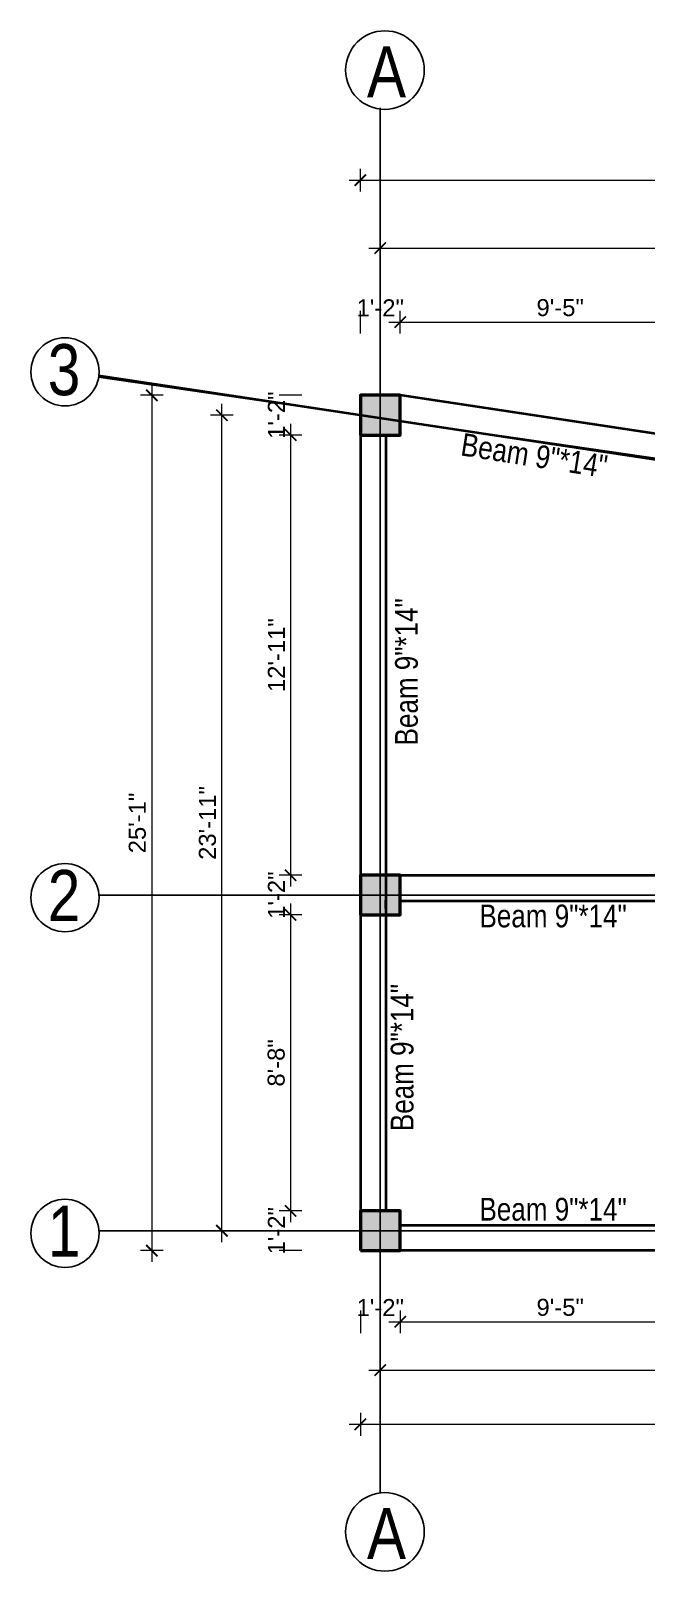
# Model space of a CAD drawing. Header units: inches. Extents: x 149715 to 152893, y -16726 to -14478.
# Drawn here: x 150505 to 150721, y -15777 to -15234 of the extents above; entities that cross this region are included whole.
import ezdxf

# ---------------------------------------------------------------- set-up
doc = ezdxf.new("R2010")
doc.units = ezdxf.units.IN
doc.header["$LTSCALE"] = 0.5
doc.header["$MEASUREMENT"] = 0
doc.header["$PDMODE"] = 66
for name, color, linetype, lineweight in [('C-COLUMN', 1, 'Continuous', 50), ('DIM 1-100', 4, 'Continuous', 13), ('Toilet', 7, 'Continuous', 25), ('wall', 1, 'Continuous', 40)]:
    doc.layers.add(name, color=color, linetype=linetype, lineweight=lineweight)
doc.styles.add('ordinary', font='ARIALN.TTF')
doc.styles.get("Standard").update_dxf_attribs({"font": 'arial.ttf'})
doc.dimstyles.new('1 by 96', dxfattribs={"dimtxt": 6, "dimasz": 4, "dimexe": 4, "dimexo": 4, "dimgap": 2, "dimtad": 1, "dimdec": 0, "dimzin": 0, "dimdsep": 46, "dimlunit": 4, "dimtxsty": 'Standard', "dimblk": 'ARCHTICK', "dimcen": 0, "dimdle": 4, "dimadec": 0, "dimazin": 0, "dimtfac": 1, "dimtdec": 0, "dimtix": 1, "dimtofl": 0, "dimtmove": 1, "dimatfit": 3, "dimldrblk": 'ARCHTICK', "dimfxl": 4, "dimfxlon": 1, "dimtolj": 1, "dimtzin": 0, "dimlwd": -1, "dimlwe": -1, "dimarcsym": 0})

# ---------------------------------------------------------------- blocks, each defined once
blk = doc.blocks.new('*D929')
at = {"layer": 'Defpoints', "color": 0, "transparency": 16777216}
for p in [(150609.54, -15362.8), (150596.36, -15376.8), (150609.54, -15376.8)]:
    blk.add_point(p, dxfattribs=at)
at = {"layer": 'DIM 1-100', "color": 0, "transparency": 16777216}
for p, q in [((150600.36, -15362.8), (150592.36, -15362.8)), ((150600.36, -15376.8), (150592.36, -15376.8))]:
    blk.add_line(p, q, dxfattribs=at)
at = {"layer": 'DIM 1-100', "color": 0, "transparency": 16777216, "insert": (150591.35, -15369.8), "char_height": 6, "attachment_point": 5, "rotation": 90}
blk.add_mtext('\\A1;1\'-2"', dxfattribs=at)
blk = doc.blocks.new('_ArchTick')
at = {"color": 0, "linetype": 'ByBlock', "const_width": 0.15}
blk.add_lwpolyline([(-0.5, -0.5), (0.5, 0.5)], dxfattribs=at)
blk = doc.blocks.new('*D930')
at = {"layer": 'Defpoints', "color": 0, "transparency": 16777216}
for p in [(150609.54, -15376.8), (150596.36, -15531.87), (150609.54, -15531.87)]:
    blk.add_point(p, dxfattribs=at)
at = {"layer": 'DIM 1-100', "color": 0, "transparency": 16777216}
for p, q in [((150600.36, -15376.8), (150592.36, -15376.8)), ((150596.36, -15372.8), (150596.36, -15535.87)), ((150600.36, -15531.87), (150592.36, -15531.87))]:
    blk.add_line(p, q, dxfattribs=at)
at = {"layer": 'DIM 1-100', "color": 0, "transparency": 16777216, "xscale": 4, "yscale": 4, "zscale": 4}
for p, rotation in [((150596.36, -15376.8), 90), ((150596.36, -15531.87), 270)]:
    blk.add_blockref('_ArchTick', p, dxfattribs=dict(at, rotation=rotation))
at = {"layer": 'DIM 1-100', "color": 0, "transparency": 16777216, "insert": (150591.35, -15454.33), "char_height": 6, "attachment_point": 5, "rotation": 90}
blk.add_mtext('\\A1;12\'-11"', dxfattribs=at)
blk = doc.blocks.new('*D931')
at = {"layer": 'Defpoints', "color": 0, "transparency": 16777216}
for p in [(150609.54, -15531.87), (150596.36, -15545.87), (150609.54, -15545.87)]:
    blk.add_point(p, dxfattribs=at)
at = {"layer": 'DIM 1-100', "color": 0, "transparency": 16777216}
for p, q in [((150600.36, -15531.87), (150592.36, -15531.87)), ((150600.36, -15545.87), (150592.36, -15545.87))]:
    blk.add_line(p, q, dxfattribs=at)
at = {"layer": 'DIM 1-100', "color": 0, "transparency": 16777216, "insert": (150591.35, -15538.87), "char_height": 6, "attachment_point": 5, "rotation": 90}
blk.add_mtext('\\A1;1\'-2"', dxfattribs=at)
blk = doc.blocks.new('*D932')
at = {"layer": 'Defpoints', "color": 0, "transparency": 16777216}
for p in [(150609.54, -15545.87), (150596.36, -15650.1), (150609.54, -15650.1)]:
    blk.add_point(p, dxfattribs=at)
at = {"layer": 'DIM 1-100', "color": 0, "transparency": 16777216}
for p, q in [((150600.36, -15545.87), (150592.36, -15545.87)), ((150596.36, -15541.87), (150596.36, -15654.1)), ((150600.36, -15650.1), (150592.36, -15650.1))]:
    blk.add_line(p, q, dxfattribs=at)
at = {"layer": 'DIM 1-100', "color": 0, "transparency": 16777216, "xscale": 4, "yscale": 4, "zscale": 4}
for p, rotation in [((150596.36, -15545.87), 90), ((150596.36, -15650.1), 270)]:
    blk.add_blockref('_ArchTick', p, dxfattribs=dict(at, rotation=rotation))
at = {"layer": 'DIM 1-100', "color": 0, "transparency": 16777216, "insert": (150591.3, -15597.98), "char_height": 6, "attachment_point": 5, "rotation": 90}
blk.add_mtext('\\A1;8\'-8"', dxfattribs=at)
blk = doc.blocks.new('*D933')
at = {"layer": 'Defpoints', "color": 0, "transparency": 16777216}
for p in [(150609.54, -15650.1), (150596.36, -15664.1), (150609.54, -15664.1)]:
    blk.add_point(p, dxfattribs=at)
at = {"layer": 'DIM 1-100', "color": 0, "transparency": 16777216}
for p, q in [((150600.36, -15650.1), (150592.36, -15650.1)), ((150600.36, -15664.1), (150592.36, -15664.1))]:
    blk.add_line(p, q, dxfattribs=at)
at = {"layer": 'DIM 1-100', "color": 0, "transparency": 16777216, "insert": (150591.35, -15657.1), "char_height": 6, "attachment_point": 5, "rotation": 90}
blk.add_mtext('\\A1;1\'-2"', dxfattribs=at)
blk = doc.blocks.new('*D934')
at = {"layer": 'Defpoints', "color": 0, "transparency": 16777216}
for p in [(150572.18, -15369.8), (150602.55, -15369.8), (150602.55, -15657.1)]:
    blk.add_point(p, dxfattribs=at)
at = {"layer": 'DIM 1-100', "color": 0, "transparency": 16777216}
for p, q in [((150572.18, -15661.1), (150572.18, -15365.8)), ((150576.18, -15369.8), (150568.18, -15369.8)), ((150576.18, -15657.1), (150568.18, -15657.1))]:
    blk.add_line(p, q, dxfattribs=at)
at = {"layer": 'DIM 1-100', "color": 0, "transparency": 16777216, "xscale": 4, "yscale": 4, "zscale": 4}
for p, rotation in [((150572.18, -15369.8), 90), ((150572.18, -15657.1), 270)]:
    blk.add_blockref('_ArchTick', p, dxfattribs=dict(at, rotation=rotation))
at = {"layer": 'DIM 1-100', "color": 0, "transparency": 16777216, "insert": (150567.11, -15513.45), "char_height": 6, "attachment_point": 5, "rotation": 90}
blk.add_mtext('\\A1;23\'-11"', dxfattribs=at)
blk = doc.blocks.new('*D935')
at = {"layer": 'Defpoints', "color": 0, "transparency": 16777216}
for p in [(150593.81, -15362.8), (150547.5, -15664.1), (150593.81, -15664.1)]:
    blk.add_point(p, dxfattribs=at)
at = {"layer": 'DIM 1-100', "color": 0, "transparency": 16777216}
for p, q in [((150547.5, -15358.8), (150547.5, -15668.1)), ((150551.5, -15362.8), (150543.5, -15362.8)), ((150551.5, -15664.1), (150543.5, -15664.1))]:
    blk.add_line(p, q, dxfattribs=at)
at = {"layer": 'DIM 1-100', "color": 0, "transparency": 16777216, "xscale": 4, "yscale": 4, "zscale": 4}
for p, rotation in [((150547.5, -15362.8), 90), ((150547.5, -15664.1), 270)]:
    blk.add_blockref('_ArchTick', p, dxfattribs=dict(at, rotation=rotation))
at = {"layer": 'DIM 1-100', "color": 0, "transparency": 16777216, "insert": (150542.43, -15513.45), "char_height": 6, "attachment_point": 5, "rotation": 90}
blk.add_mtext('\\A1;25\'-1"', dxfattribs=at)
blk = doc.blocks.new('*D936')
at = {"layer": 'Defpoints', "color": 0, "transparency": 16777216}
for p in [(150620.9, -15664.1), (150634.9, -15664.1), (150634.9, -15689.17)]:
    blk.add_point(p, dxfattribs=at)
at = {"layer": 'DIM 1-100', "color": 0, "transparency": 16777216}
for p, q in [((150620.9, -15685.17), (150620.9, -15693.17)), ((150634.9, -15685.17), (150634.9, -15693.17))]:
    blk.add_line(p, q, dxfattribs=at)
at = {"layer": 'DIM 1-100', "color": 0, "transparency": 16777216, "insert": (150627.9, -15684.16), "char_height": 6, "attachment_point": 5}
blk.add_mtext('\\A1;1\'-2"', dxfattribs=at)
blk = doc.blocks.new('*D937')
at = {"layer": 'Defpoints', "color": 0, "transparency": 16777216}
for p in [(150634.9, -15664.1), (150747.55, -15664.1), (150747.55, -15689.17)]:
    blk.add_point(p, dxfattribs=at)
at = {"layer": 'DIM 1-100', "color": 0, "transparency": 16777216}
for p, q in [((150634.9, -15685.17), (150634.9, -15693.17)), ((150747.55, -15685.17), (150747.55, -15693.17)), ((150630.9, -15689.17), (150751.55, -15689.17))]:
    blk.add_line(p, q, dxfattribs=at)
at = {"layer": 'DIM 1-100', "color": 0, "transparency": 16777216, "xscale": 4, "yscale": 4, "zscale": 4, "rotation": 180}
blk.add_blockref('_ArchTick', (150634.9, -15689.17), dxfattribs=at)
at = {"layer": 'DIM 1-100', "color": 0, "transparency": 16777216, "xscale": 4, "yscale": 4, "zscale": 4}
blk.add_blockref('_ArchTick', (150747.55, -15689.17), dxfattribs=at)
at = {"layer": 'DIM 1-100', "color": 0, "transparency": 16777216, "insert": (150691.22, -15684.11), "char_height": 6, "attachment_point": 5}
blk.add_mtext('\\A1;9\'-5"', dxfattribs=at)
blk = doc.blocks.new('*D943')
at = {"layer": 'Defpoints', "color": 0, "transparency": 16777216}
for p in [(150627.9, -15664.1), (151006.01, -15664.1), (151006.01, -15706.19)]:
    blk.add_point(p, dxfattribs=at)
at = {"layer": 'DIM 1-100', "color": 0, "transparency": 16777216}
for p, q in [((150627.9, -15702.19), (150627.9, -15710.19)), ((151006.01, -15702.19), (151006.01, -15710.19)), ((150623.9, -15706.19), (151010.01, -15706.19))]:
    blk.add_line(p, q, dxfattribs=at)
at = {"layer": 'DIM 1-100', "color": 0, "transparency": 16777216, "xscale": 4, "yscale": 4, "zscale": 4, "rotation": 180}
blk.add_blockref('_ArchTick', (150627.9, -15706.19), dxfattribs=at)
at = {"layer": 'DIM 1-100', "color": 0, "transparency": 16777216, "xscale": 4, "yscale": 4, "zscale": 4}
blk.add_blockref('_ArchTick', (151006.01, -15706.19), dxfattribs=at)
at = {"layer": 'DIM 1-100', "color": 0, "transparency": 16777216, "insert": (150816.95, -15701.12), "char_height": 6, "attachment_point": 5}
blk.add_mtext('\\A1;31\'-6"', dxfattribs=at)
blk = doc.blocks.new('*D944')
at = {"layer": 'Defpoints', "color": 0, "transparency": 16777216}
for p in [(150620.9, -15664.1), (151013.01, -15664.1), (150620.9, -15725.3)]:
    blk.add_point(p, dxfattribs=at)
at = {"layer": 'DIM 1-100', "color": 0, "transparency": 16777216}
for p, q in [((150620.9, -15721.3), (150620.9, -15729.3)), ((151013.01, -15721.3), (151013.01, -15729.3)), ((151017.01, -15725.3), (150616.9, -15725.3))]:
    blk.add_line(p, q, dxfattribs=at)
at = {"layer": 'DIM 1-100', "color": 0, "transparency": 16777216, "xscale": 4, "yscale": 4, "zscale": 4, "rotation": 180}
blk.add_blockref('_ArchTick', (150620.9, -15725.3), dxfattribs=at)
at = {"layer": 'DIM 1-100', "color": 0, "transparency": 16777216, "xscale": 4, "yscale": 4, "zscale": 4}
blk.add_blockref('_ArchTick', (151013.01, -15725.3), dxfattribs=at)
at = {"layer": 'DIM 1-100', "color": 0, "transparency": 16777216, "insert": (150816.95, -15720.23), "char_height": 6, "attachment_point": 5}
blk.add_mtext('\\A1;32\'-8"', dxfattribs=at)
blk = doc.blocks.new('*D953')
at = {"layer": 'Defpoints', "color": 0, "transparency": 16777216}
for p in [(150634.9, -15337.01), (150620.9, -15362.8), (150634.9, -15362.8)]:
    blk.add_point(p, dxfattribs=at)
at = {"layer": 'DIM 1-100', "color": 0, "transparency": 16777216}
for p, q in [((150620.9, -15341.01), (150620.9, -15333.01)), ((150634.9, -15341.01), (150634.9, -15333.01))]:
    blk.add_line(p, q, dxfattribs=at)
at = {"layer": 'DIM 1-100', "color": 0, "transparency": 16777216, "insert": (150627.9, -15332), "char_height": 6, "attachment_point": 5}
blk.add_mtext('\\A1;1\'-2"', dxfattribs=at)
blk = doc.blocks.new('*D954')
at = {"layer": 'Defpoints', "color": 0, "transparency": 16777216}
for p in [(150747.55, -15337.01), (150634.9, -15362.8), (150747.55, -15381.92)]:
    blk.add_point(p, dxfattribs=at)
at = {"layer": 'DIM 1-100', "color": 0, "transparency": 16777216}
for p, q in [((150634.9, -15341.01), (150634.9, -15333.01)), ((150747.55, -15341.01), (150747.55, -15333.01)), ((150630.9, -15337.01), (150751.55, -15337.01))]:
    blk.add_line(p, q, dxfattribs=at)
at = {"layer": 'DIM 1-100', "color": 0, "transparency": 16777216, "xscale": 4, "yscale": 4, "zscale": 4, "rotation": 180}
blk.add_blockref('_ArchTick', (150634.9, -15337.01), dxfattribs=at)
at = {"layer": 'DIM 1-100', "color": 0, "transparency": 16777216, "xscale": 4, "yscale": 4, "zscale": 4}
blk.add_blockref('_ArchTick', (150747.55, -15337.01), dxfattribs=at)
at = {"layer": 'DIM 1-100', "color": 0, "transparency": 16777216, "insert": (150691.22, -15331.95), "char_height": 6, "attachment_point": 5}
blk.add_mtext('\\A1;9\'-5"', dxfattribs=at)
blk = doc.blocks.new('*D960')
at = {"layer": 'Defpoints', "color": 0, "transparency": 16777216}
for p in [(151015.11, -15310.98), (150627.9, -15362.8), (151015.11, -15421.27)]:
    blk.add_point(p, dxfattribs=at)
at = {"layer": 'DIM 1-100', "color": 0, "transparency": 16777216}
for p, q in [((150627.9, -15314.98), (150627.9, -15306.98)), ((151015.11, -15314.98), (151015.11, -15306.98)), ((150623.9, -15310.98), (151019.11, -15310.98))]:
    blk.add_line(p, q, dxfattribs=at)
at = {"layer": 'DIM 1-100', "color": 0, "transparency": 16777216, "xscale": 4, "yscale": 4, "zscale": 4, "rotation": 180}
blk.add_blockref('_ArchTick', (150627.9, -15310.98), dxfattribs=at)
at = {"layer": 'DIM 1-100', "color": 0, "transparency": 16777216, "xscale": 4, "yscale": 4, "zscale": 4}
blk.add_blockref('_ArchTick', (151015.11, -15310.98), dxfattribs=at)
at = {"layer": 'DIM 1-100', "color": 0, "transparency": 16777216, "insert": (150821.5, -15305.91), "char_height": 6, "attachment_point": 5}
blk.add_mtext('\\A1;32\'-3"', dxfattribs=at)
blk = doc.blocks.new('*D961')
at = {"layer": 'Defpoints', "color": 0, "transparency": 16777216}
for p in [(151022.11, -15287.01), (150620.9, -15362.8), (151022.11, -15421.27)]:
    blk.add_point(p, dxfattribs=at)
at = {"layer": 'DIM 1-100', "color": 0, "transparency": 16777216}
for p, q in [((150620.9, -15291.01), (150620.9, -15283.01)), ((151022.11, -15291.01), (151022.11, -15283.01)), ((150616.9, -15287.01), (151026.11, -15287.01))]:
    blk.add_line(p, q, dxfattribs=at)
at = {"layer": 'DIM 1-100', "color": 0, "transparency": 16777216, "xscale": 4, "yscale": 4, "zscale": 4, "rotation": 180}
blk.add_blockref('_ArchTick', (150620.9, -15287.01), dxfattribs=at)
at = {"layer": 'DIM 1-100', "color": 0, "transparency": 16777216, "xscale": 4, "yscale": 4, "zscale": 4}
blk.add_blockref('_ArchTick', (151022.11, -15287.01), dxfattribs=at)
at = {"layer": 'DIM 1-100', "color": 0, "transparency": 16777216, "insert": (150821.5, -15281.95), "char_height": 6, "attachment_point": 5}
blk.add_mtext('\\A1;33\'-5"', dxfattribs=at)

msp = doc.modelspace()

# ---------------------------------------------------------------- hatches: boundary and pattern name
at = {"layer": 'C-COLUMN'}
h = msp.add_hatch(color=256, dxfattribs=at)
h.dxf.hatch_style = 1
h.paths.add_polyline_path([(150634.9, -15362.8), (150620.9, -15362.8), (150620.9, -15376.8), (150634.9, -15376.8)])
h = msp.add_hatch(color=256, dxfattribs=at)
h.dxf.hatch_style = 1
h.paths.add_polyline_path([(150634.9, -15531.87), (150620.9, -15531.87), (150620.9, -15545.87), (150634.9, -15545.87)])
h = msp.add_hatch(color=256, dxfattribs=at)
h.dxf.hatch_style = 1
h.paths.add_polyline_path([(150634.9, -15650.1), (150620.9, -15650.1), (150620.9, -15664.1), (150634.9, -15664.1)])

# ---------------------------------------------------------------- linework, layer by layer
msp.add_line((150627.9, -15261.55), (150627.9, -15749.19))
for points in [[(150620.9, -15376.8), (150634.9, -15376.8), (150634.9, -15362.8), (150620.9, -15362.8)], [(150620.9, -15545.87), (150634.9, -15545.87), (150634.9, -15531.87), (150620.9, -15531.87)], [(150620.9, -15664.1), (150634.9, -15664.1), (150634.9, -15650.1), (150620.9, -15650.1)]]:
    msp.add_lwpolyline(points, close=True, dxfattribs=at)
at = {"layer": 'Toilet'}
for p, q in [((150528.79, -15356.38), (151135.36, -15444.78)), ((150528.9, -15538.87), (151135.52, -15538.87)), ((150528.9, -15657.1), (151135.52, -15657.1))]:
    msp.add_line(p, q, dxfattribs=at)
for centre, radius in [((150629.54, -15248.25), 13.84), ((150516.94, -15354.55), 12), ((150516.94, -15539.77), 12), ((150516.94, -15658), 12), ((150629.54, -15763.18), 13.84)]:
    msp.add_circle(centre, radius, dxfattribs=at)
at = {"layer": 'wall'}
for p, q in [((150879.05, -15399.66), (150634.9, -15362.8)), ((150879.05, -15399.66), (150634.9, -15362.8)), ((150620.9, -15376.8), (150620.9, -15650.1)), ((150629.9, -15376.8), (150629.9, -15650.1)), ((150634.9, -15531.87), (151003.67, -15531.87)), ((150629.9, -15543.62), (150629.9, -15540.62)), ((150634.9, -15540.87), (151003.67, -15540.87))]:
    msp.add_line(p, q, dxfattribs=at)
for points in [[(150872.05, -15407.71), (150528.86, -15355.89)], [(150872.05, -15407.71), (150528.86, -15355.89)], [(150879.05, -15399.66), (150634.9, -15362.8)], [(150634.9, -15655.1), (150747.55, -15655.1)], [(150747.55, -15664.1), (150634.9, -15664.1)]]:
    msp.add_lwpolyline(points, dxfattribs=at)

# ---------------------------------------------------------------- texts
at = {"layer": 'Toilet', "char_height": 18, "width": 45.2776, "attachment_point": 1, "style": 'ordinary'}
for s, insert in [('A', (150623.22, -15239.85)), ('3', (150510.9, -15344.78)), ('2', (150510.9, -15530.01)), ('1', (150510.9, -15648.24)), ('A', (150623.22, -15754.79))]:
    msp.add_mtext(s, dxfattribs=dict(at, insert=insert))
at = {"layer": 'Toilet', "char_height": 8, "attachment_point": 9, "style": 'ordinary'}
for insert, rotation in [((150707.07, -15392.09), 351.0659), ((150641.22, -15434.29), 90), ((150639.7, -15570.16), 90)]:
    msp.add_mtext('Beam 9"*14"', dxfattribs=dict(at, insert=insert, rotation=rotation))
for insert in [(150714.65, -15550.33), (150714.65, -15653.64)]:
    msp.add_mtext('Beam 9"*14"', dxfattribs=dict(at, insert=insert))

# ---------------------------------------------------------------- dimensions: what is measured, and where the dimension line sits
at = {"layer": 'DIM 1-100'}
for base, p1, p2, picture, middle in [((151022.11, -15287.01), (150620.9, -15362.8), (151022.11, -15421.27), '*D961', (150821.5, -15281.95)), ((151015.11, -15310.98), (150627.9, -15362.8), (151015.11, -15421.27), '*D960', (150821.5, -15305.91)), ((150634.9, -15337.01), (150620.9, -15362.8), (150634.9, -15362.8), '*D953', (150627.9, -15332)), ((150747.55, -15337.01), (150634.9, -15362.8), (150747.55, -15381.92), '*D954', (150691.22, -15331.95)), ((150620.9, -15725.3), (151013.01, -15664.1), (150620.9, -15664.1), '*D944', (150816.95, -15720.23)), ((150634.9, -15689.17), (150620.9, -15664.1), (150634.9, -15664.1), '*D936', (150627.9, -15684.16)), ((151006.01, -15706.19), (150627.9, -15664.1), (151006.01, -15664.1), '*D943', (150816.95, -15701.12)), ((150747.55, -15689.17), (150634.9, -15664.1), (150747.55, -15664.1), '*D937', (150691.22, -15684.11))]:
    dim = msp.add_linear_dim(base=base, p1=p1, p2=p2, dimstyle='1 by 96', dxfattribs=at)
    dim.commit()
    dim.dimension.update_dxf_attribs({"geometry": picture, "text_midpoint": middle})
for base, p1, p2, picture, middle in [((150547.5, -15664.1), (150593.81, -15362.8), (150593.81, -15664.1), '*D935', (150542.43, -15513.45)), ((150596.36, -15376.8), (150609.54, -15362.8), (150609.54, -15376.8), '*D929', (150591.35, -15369.8)), ((150572.18, -15369.8), (150602.55, -15657.1), (150602.55, -15369.8), '*D934', (150567.11, -15513.45)), ((150596.36, -15531.87), (150609.54, -15376.8), (150609.54, -15531.87), '*D930', (150591.35, -15454.33)), ((150596.36, -15545.87), (150609.54, -15531.87), (150609.54, -15545.87), '*D931', (150591.35, -15538.87)), ((150596.36, -15650.1), (150609.54, -15545.87), (150609.54, -15650.1), '*D932', (150591.3, -15597.98)), ((150596.36, -15664.1), (150609.54, -15650.1), (150609.54, -15664.1), '*D933', (150591.35, -15657.1))]:
    dim = msp.add_linear_dim(base=base, p1=p1, p2=p2, angle=90, dimstyle='1 by 96', dxfattribs=at)
    dim.commit()
    dim.dimension.update_dxf_attribs({"geometry": picture, "text_midpoint": middle})

doc.saveas('drawing.dxf')
